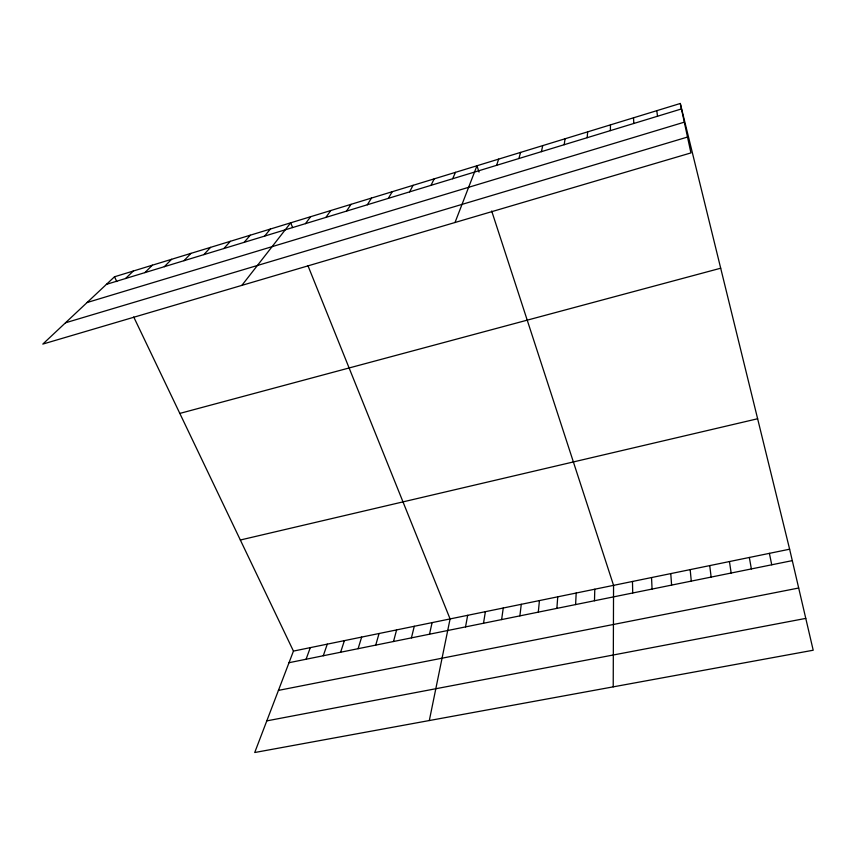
<?xml version="1.0" encoding="UTF-8"?>
<svg xmlns="http://www.w3.org/2000/svg" width="856" height="856" viewBox="0 0 856 856"><rect width="100%" height="100%" fill="white"/><g stroke="black" fill="none" stroke-linecap="round" stroke-linejoin="round"><path stroke-width="1.28" d="M613.217 686.854L613.559 585.354L491.686 211.004M610.371 130.626L610.467 124.869M594.481 600.752L594.792 589.206M575.607 604.571L576.184 593.026M556.882 608.37L557.738 596.814M587.152 137.709L587.665 131.856M538.306 612.136L539.43 600.58M519.892 615.871L521.272 604.304M501.627 619.583L503.253 608.006M564.168 144.728L565.078 138.768M483.512 623.254L485.384 611.676M465.536 626.902L467.665 615.314M429.316 720.538L450.085 618.92L307.914 265.585M541.42 151.662L542.725 145.616M429.498 634.21L432.109 622.612M411.426 637.88L414.283 626.271M393.514 641.508L396.606 629.909M518.897 158.531L520.587 152.4M375.741 645.114L379.058 633.504M358.108 648.688L361.66 637.078M340.624 652.24L344.401 640.63M496.598 165.336L498.663 159.109M323.279 655.76L327.281 644.14M306.074 659.248L310.3 647.628M133.718 316.977L293.447 651.095L254.714 752.52L813.2 650.228L789.628 549.199L680.285 103.48L114.501 276.788L42.8 344.091L690.931 152.914L680.285 103.48M455.007 222.506L476.963 165.764L479.028 172.109M452.653 178.744L455.467 172.345M431.017 185.345L434.174 178.861M409.575 191.883L413.084 185.324M388.356 198.357L392.209 191.723M367.331 204.766L371.515 198.057M346.52 211.122L351.035 204.338M325.901 217.403L330.737 210.555M305.474 223.641L310.632 216.707M241.874 285.369L290.708 222.806L292.624 227.568M264.611 236.106L270.378 229.034M244.163 242.344L250.252 235.207M223.919 248.518L230.307 241.317M203.867 254.628L210.544 247.363M184.008 260.695L190.974 253.355M164.341 266.687L171.596 259.293M144.857 272.636L152.389 265.178M125.554 278.521L133.354 271.01M106.433 284.353L681.462 108.937M87.055 302.543L684.308 122.162M65.484 322.798L687.518 137.056M179.824 413.416L720.698 268.217M240.343 540.008L757.624 418.755M293.447 651.095L789.628 549.199M289.007 662.705L792.292 560.627M278.435 690.396L798.68 588.019M266.805 720.87L805.774 618.396M114.501 276.788L116.78 281.56M769.394 553.351L771.738 564.789M749.342 557.47L751.365 568.919M729.451 561.557L731.163 573.017M656.777 110.681L657.526 116.245M709.731 565.602L711.143 577.083M690.171 569.625L691.284 581.106M670.772 573.606L671.596 585.108M633.504 117.807L633.825 123.478M651.544 577.554L652.069 589.067M632.477 581.47L632.712 592.994"/></g></svg>
